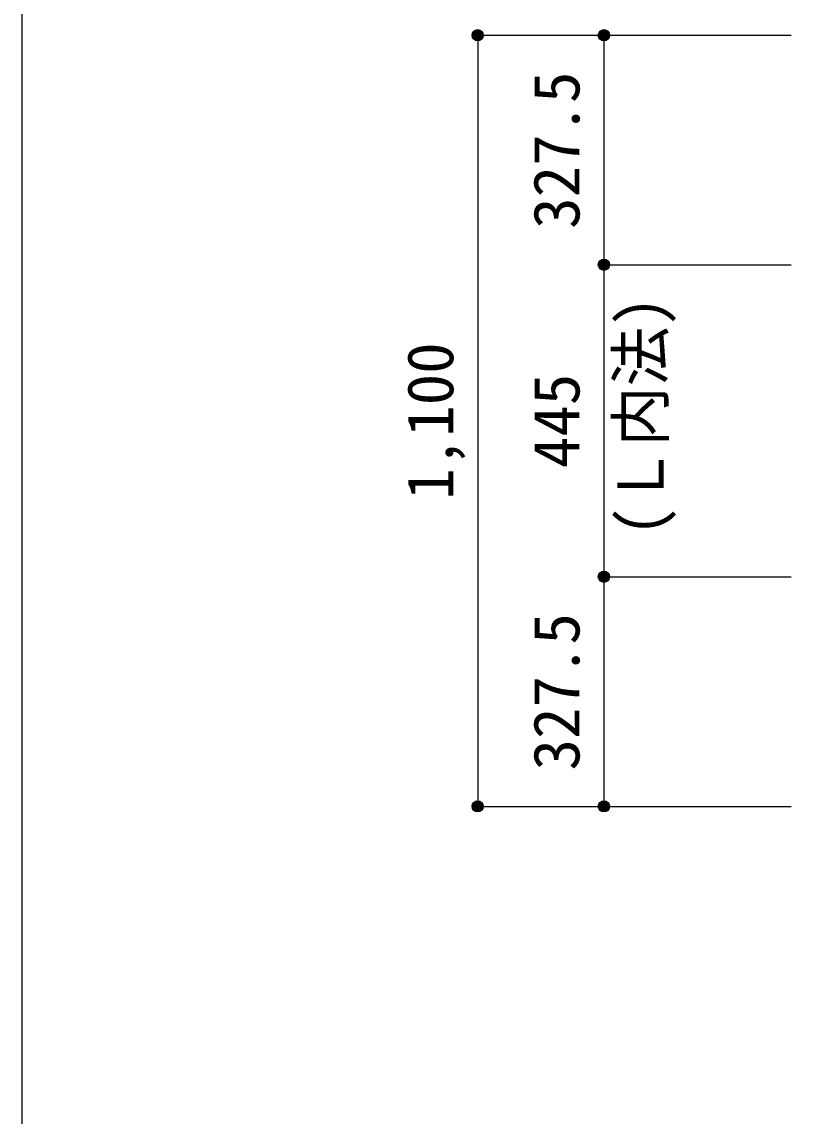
# Model space of a CAD drawing. Units: millimetres at full size, sheet at 1:30. Extents: x -5973 to 5954, y -4195 to 4201.
# Drawn here: x -5973 to -4876, y -2667 to -1106 of the extents above; entities that cross this region are included whole.
import ezdxf
from ezdxf.enums import TextEntityAlignment as Align

# ---------------------------------------------------------------- set-up
doc = ezdxf.new("R2010")
doc.units = ezdxf.units.MM
doc.header["$LTSCALE"] = 30
doc.header["$PDMODE"] = 32
doc.header["$PDSIZE"] = 15
for name, color, linetype in [('0-7_文字', 4, 'Continuous'), ('0-D_寸法', 4, 'Continuous'), ('F-0_枠', 6, 'Continuous')]:
    doc.layers.add(name, color=color, linetype=linetype)
doc.styles.add('ＭＳ ゴシック', font='')
doc.styles.get('ＭＳ ゴシック').set_extended_font_data('MS Gothic')

msp = doc.modelspace()

# ---------------------------------------------------------------- linework, layer by layer
at = {"layer": '0-D_寸法'}
for p, q in [((-5322.84, -1124.89), (-5322.84, -2224.89)), ((-5322.84, -1124.89), (-5142.84, -1124.89)), ((-5322.84, -1124.89), (-5142.84, -1124.89)), ((-5322.84, -1124.89), (-5322.84, -2224.89)), ((-5142.84, -1124.89), (-5142.84, -1452.39)), ((-5142.84, -1124.89), (-4875.8, -1124.89)), ((-5142.84, -1452.39), (-4875.8, -1452.39)), ((-5142.84, -1452.39), (-5142.84, -1897.39)), ((-5142.84, -1897.39), (-4875.8, -1897.39)), ((-5142.84, -1897.39), (-5142.84, -2224.89)), ((-5322.84, -2224.89), (-5142.84, -2224.89)), ((-5142.84, -2224.89), (-4875.8, -2224.89)), ((-5142.84, -2224.89), (-4875.8, -2224.89))]:
    msp.add_line(p, q, dxfattribs=at)
for centre, radius in [((-5322.84, -1124.89), 8), ((-5322.84, -1124.89), 7.2), ((-5322.84, -1124.89), 6.4), ((-5322.84, -1124.89), 5.6), ((-5322.84, -1124.89), 4.8), ((-5322.84, -1124.89), 4), ((-5322.84, -1124.89), 3.2), ((-5322.84, -1124.89), 2.4), ((-5322.84, -1124.89), 1.6), ((-5142.84, -1124.89), 8), ((-5142.84, -1124.89), 7.2), ((-5142.84, -1124.89), 6.4), ((-5142.84, -1124.89), 5.6), ((-5142.84, -1124.89), 4.8), ((-5142.84, -1124.89), 4), ((-5142.84, -1124.89), 3.2), ((-5142.84, -1124.89), 2.4), ((-5142.84, -1124.89), 1.6), ((-5322.84, -1124.89), 0.8), ((-5142.84, -1124.89), 0.8), ((-5142.84, -1452.39), 8), ((-5142.84, -1452.39), 7.2), ((-5142.84, -1452.39), 6.4), ((-5142.84, -1452.39), 5.6), ((-5142.84, -1452.39), 4.8), ((-5142.84, -1452.39), 4), ((-5142.84, -1452.39), 3.2), ((-5142.84, -1452.39), 2.4), ((-5142.84, -1452.39), 1.6), ((-5142.84, -1452.39), 0.8), ((-5142.84, -1897.39), 8), ((-5142.84, -1897.39), 7.2), ((-5142.84, -1897.39), 6.4), ((-5142.84, -1897.39), 5.6), ((-5142.84, -1897.39), 4.8), ((-5142.84, -1897.39), 4), ((-5142.84, -1897.39), 3.2), ((-5142.84, -1897.39), 2.4), ((-5142.84, -1897.39), 1.6), ((-5142.84, -1897.39), 0.8), ((-5322.84, -2224.89), 8), ((-5322.84, -2224.89), 7.2), ((-5322.84, -2224.89), 6.4), ((-5322.84, -2224.89), 5.6), ((-5322.84, -2224.89), 4.8), ((-5322.84, -2224.89), 4), ((-5322.84, -2224.89), 3.2), ((-5322.84, -2224.89), 2.4), ((-5322.84, -2224.89), 1.6), ((-5322.84, -2224.89), 0.8), ((-5142.84, -2224.89), 8), ((-5142.84, -2224.89), 7.2), ((-5142.84, -2224.89), 6.4), ((-5142.84, -2224.89), 5.6), ((-5142.84, -2224.89), 4.8), ((-5142.84, -2224.89), 4), ((-5142.84, -2224.89), 3.2), ((-5142.84, -2224.89), 2.4), ((-5142.84, -2224.89), 1.6), ((-5142.84, -2224.89), 0.8)]:
    msp.add_circle(centre, radius, dxfattribs=at)
at = {"layer": '0-D_寸法', "color": 7}
for p in [(-5322.84, -1124.89), (-5142.84, -1124.89), (-5142.84, -1452.39), (-5142.84, -1897.39), (-5322.84, -2224.89), (-5142.84, -2224.89)]:
    msp.add_point(p, dxfattribs=at)
at = {"layer": 'F-0_枠'}
msp.add_line((-5972.88, 4201.15), (-5972.88, -4195.24), dxfattribs=at)

# ---------------------------------------------------------------- texts
at = {"layer": '0-7_文字', "style": 'ＭＳ ゴシック', "width": 0.95}
msp.add_text('(Ｌ内法)', height=65.98, rotation=90, dxfattribs=at).set_placement((-5037.78, -1839.49), align=Align.BOTTOM_LEFT)
at = {"layer": '0-D_寸法', "style": 'ＭＳ ゴシック'}
for s, p in [('327.5', (-5157.84, -1401.14)), ('1,100', (-5337.84, -1787.39)), ('445', (-5157.84, -1742.39)), ('327.5', (-5157.84, -2173.64))]:
    msp.add_text(s, height=65.98, rotation=90, dxfattribs=at).set_placement(p, align=Align.BOTTOM_LEFT)

doc.saveas('drawing.dxf')
